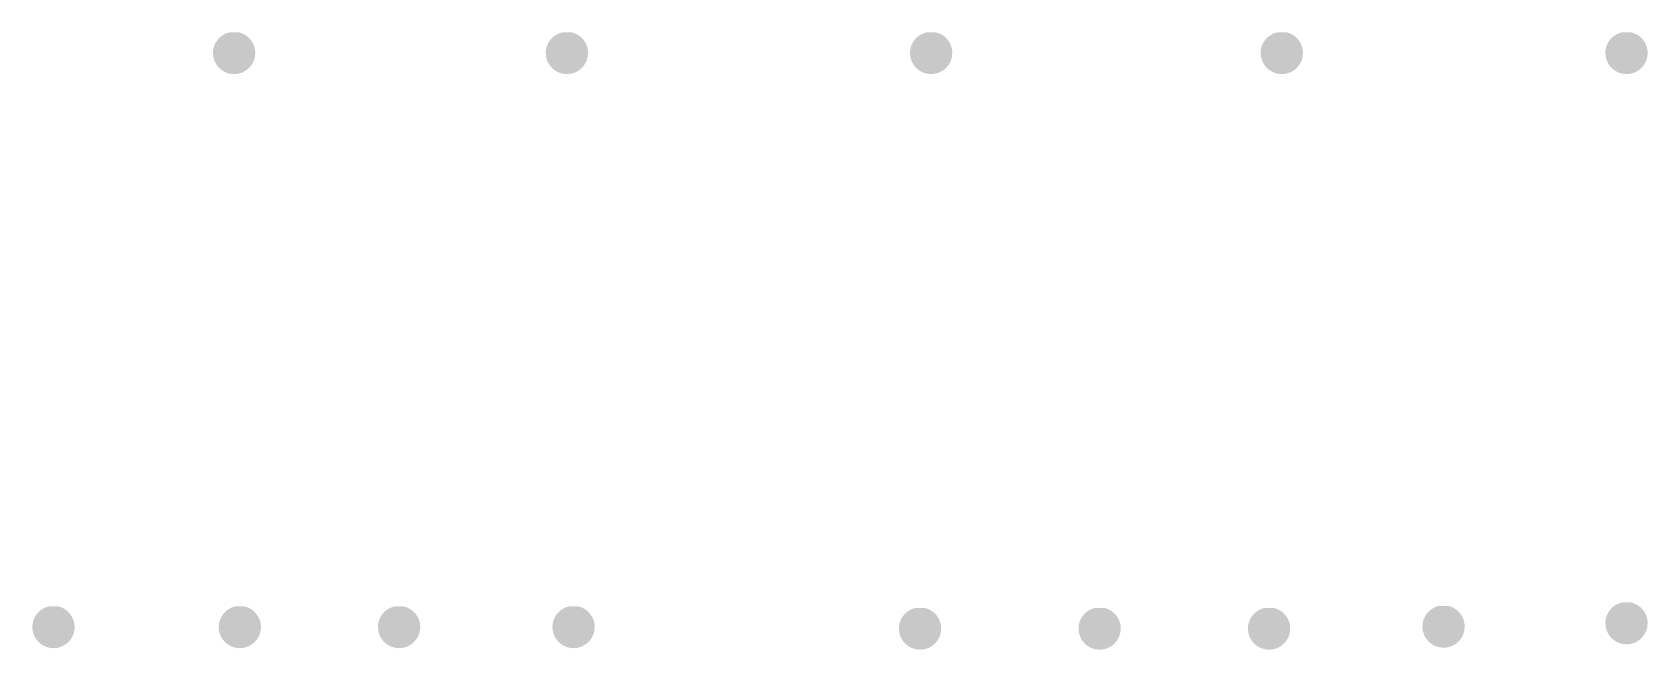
# Model space of a CAD drawing. Header units: inches. Extents: x 334 to 11487, y 261 to 10656.
# Drawn here: x 369.035 to 373.884, y 419.751 to 421.605 of the extents above; entities that cross this region are included whole.
import ezdxf

# ---------------------------------------------------------------- set-up
doc = ezdxf.new("R2010")
doc.units = ezdxf.units.IN
doc.header["$MEASUREMENT"] = 0
doc.layers.add('HATCH', color=7, linetype='Continuous')

msp = doc.modelspace()

# ---------------------------------------------------------------- hatches: boundary and pattern name
at = {"layer": 'HATCH'}
h = msp.add_hatch(dxfattribs=at)
h.set_pattern_fill('AR-CONC', color=256, scale=1e-05)
h.set_pattern_definition([(50, (35.531696133, 0), (7.172601826e-05, -6.275213498e-06), [7.5e-06, -8.25e-05]), (355, (35.53169613, 0), (-1.3875133361e-05, 7.521921337e-05), [6e-06, -6.6e-05]), (100.45144446, (35.53170211, -5.2e-07), (5.7850884673e-05, 6.8943999097e-05), [6.3740192e-06, -7.01142112e-05]), (46.1842, (35.53169613, 2e-05), (0.000106724133067, -1.655192808e-05), [1.125e-05, -0.00012375]), (96.63563549, (35.53170503, 1.862e-05), (9.3466194567e-05, 9.7411860077e-05), [9.5610342e-06, -0.000105171376]), (351.18416399, (35.53169613, 2e-05), (9.3466194505e-05, 9.7411860027e-05), [9e-06, -9.90000001e-05]), (21, (35.531706133, 1.5e-05), (5.9690705212e-05, -4.02618890665e-05), [7.5e-06, -8.25e-05]), (326, (35.53170613, 1.5e-05), (2.4331533192e-05, 7.2515004505e-05), [6e-06, -6.6e-05]), (71.45144474, (35.53171111, 1.1645e-05), (8.4022237673e-05, 3.2253115281e-05), [6.374019e-06, -7.01142112e-05]), (37.5, (35.531696133, 0), (1.2159855317e-06, 3.32893853831e-05), [0, -6.52e-05, 0, -6.7e-05, 0, -6.625e-05]), (7.5, (35.531696133, 0), (2.63069537442e-05, 3.94411711882e-05), [0, -3.82e-05, 0, -6.37e-05, 0, -2.525e-05]), (327.5, (35.531673833, 0), (5.33822436172e-05, -2.2554871734e-06), [0, -2.5e-05, 0, -7.8e-05, 0, -0.0001035]), (317.5, (35.531663833, 0), (5.83186169342e-05, 1.00104982332e-05), [0, -3.25e-05, 0, -5.18e-05, 0, -7.35e-05])])
h.paths.add_polyline_path([(369.7041, 421.54322, 0.3519417), (369.65424, 421.60528), (369.62686, 421.60528, 0.3519417), (369.577, 421.54322, 1)])
h = msp.add_hatch(dxfattribs=at)
h.set_pattern_fill('AR-CONC', color=256, scale=1e-05)
h.set_pattern_definition([(50, (36.530620776, 0), (7.172601826e-05, -6.275213498e-06), [7.5e-06, -8.25e-05]), (355, (36.53062078, 0), (-1.3875133361e-05, 7.521921337e-05), [6e-06, -6.6e-05]), (100.45144446, (36.530626754, -5.2e-07), (5.7850884673e-05, 6.8943999097e-05), [6.3740192e-06, -7.01142112e-05]), (46.1842, (36.53062078, 2e-05), (0.000106724133067, -1.655192808e-05), [1.125e-05, -0.00012375]), (96.63563549, (36.53062967, 1.862e-05), (9.3466194567e-05, 9.7411860077e-05), [9.5610342e-06, -0.000105171376]), (351.18416399, (36.53062078, 2e-05), (9.3466194505e-05, 9.7411860027e-05), [9e-06, -9.90000001e-05]), (21, (36.530630776, 1.5e-05), (5.9690705212e-05, -4.02618890665e-05), [7.5e-06, -8.25e-05]), (326, (36.53063078, 1.5e-05), (2.4331533192e-05, 7.2515004505e-05), [6e-06, -6.6e-05]), (71.45144474, (36.53063575, 1.1645e-05), (8.4022237673e-05, 3.2253115281e-05), [6.374019e-06, -7.01142112e-05]), (37.5, (36.530620776, 0), (1.2159855317e-06, 3.32893853831e-05), [0, -6.52e-05, 0, -6.7e-05, 0, -6.625e-05]), (7.5, (36.530620776, 0), (2.63069537442e-05, 3.94411711882e-05), [0, -3.82e-05, 0, -6.37e-05, 0, -2.525e-05]), (327.5, (36.530598476, 0), (5.33822436172e-05, -2.2554871734e-06), [0, -2.5e-05, 0, -7.8e-05, 0, -0.0001035]), (317.5, (36.530588476, 0), (5.83186169342e-05, 1.00104982332e-05), [0, -3.25e-05, 0, -5.18e-05, 0, -7.35e-05])])
h.paths.add_polyline_path([(370.70302, 421.54322, 0.3519417), (370.65317, 421.60528), (370.62578, 421.60528, 0.3519417), (370.57593, 421.54322, 1)])
h = msp.add_hatch(dxfattribs=at)
h.set_pattern_fill('AR-CONC', color=256, scale=1e-05)
h.set_pattern_definition([(50, (37.62397715, 0), (7.172601826e-05, -6.275213498e-06), [7.5e-06, -8.25e-05]), (355, (37.62397715, 0), (-1.3875133361e-05, 7.521921337e-05), [6e-06, -6.6e-05]), (100.45144446, (37.62398313, -5.2e-07), (5.7850884673e-05, 6.8943999097e-05), [6.3740192e-06, -7.01142112e-05]), (46.1842, (37.62397715, 2e-05), (0.000106724133067, -1.655192808e-05), [1.125e-05, -0.00012375]), (96.63563549, (37.62398604, 1.862e-05), (9.3466194567e-05, 9.7411860077e-05), [9.5610342e-06, -0.000105171376]), (351.18416399, (37.62397715, 2e-05), (9.3466194505e-05, 9.7411860027e-05), [9e-06, -9.90000001e-05]), (21, (37.62398715, 1.5e-05), (5.9690705212e-05, -4.02618890665e-05), [7.5e-06, -8.25e-05]), (326, (37.62398715, 1.5e-05), (2.4331533192e-05, 7.2515004505e-05), [6e-06, -6.6e-05]), (71.45144474, (37.623992125, 1.1645e-05), (8.4022237673e-05, 3.2253115281e-05), [6.374019e-06, -7.01142112e-05]), (37.5, (37.62397715, 0), (1.2159855317e-06, 3.32893853831e-05), [0, -6.52e-05, 0, -6.7e-05, 0, -6.625e-05]), (7.5, (37.62397715, 0), (2.63069537442e-05, 3.94411711882e-05), [0, -3.82e-05, 0, -6.37e-05, 0, -2.525e-05]), (327.5, (37.62395485, 0), (5.33822436172e-05, -2.2554871734e-06), [0, -2.5e-05, 0, -7.8e-05, 0, -0.0001035]), (317.5, (37.62394485, 0), (5.83186169342e-05, 1.00104982332e-05), [0, -3.25e-05, 0, -5.18e-05, 0, -7.35e-05])])
h.paths.add_polyline_path([(371.79638, 421.54322, 0.3519417), (371.74652, 421.60528), (371.71914, 421.60528, 0.3519417), (371.66928, 421.54322, 1)])
h = msp.add_hatch(dxfattribs=at)
h.set_pattern_fill('AR-CONC', color=256, scale=1e-05)
h.set_pattern_definition([(50, (38.676642346, 0), (7.172601826e-05, -6.275213498e-06), [7.5e-06, -8.25e-05]), (355, (38.676642346, 0), (-1.3875133361e-05, 7.521921337e-05), [6e-06, -6.6e-05]), (100.45144446, (38.67664832, -5.2e-07), (5.7850884673e-05, 6.8943999097e-05), [6.3740192e-06, -7.01142112e-05]), (46.1842, (38.67664235, 2e-05), (0.000106724133067, -1.655192808e-05), [1.125e-05, -0.00012375]), (96.63563549, (38.67665124, 1.862e-05), (9.3466194567e-05, 9.7411860077e-05), [9.5610342e-06, -0.000105171376]), (351.18416399, (38.67664235, 2e-05), (9.3466194505e-05, 9.7411860027e-05), [9e-06, -9.90000001e-05]), (21, (38.676652346, 1.5e-05), (5.9690705212e-05, -4.02618890665e-05), [7.5e-06, -8.25e-05]), (326, (38.676652346, 1.5e-05), (2.4331533192e-05, 7.2515004505e-05), [6e-06, -6.6e-05]), (71.45144474, (38.67665732, 1.1645e-05), (8.4022237673e-05, 3.2253115281e-05), [6.374019e-06, -7.01142112e-05]), (37.5, (38.676642346, 0), (1.2159855317e-06, 3.32893853831e-05), [0, -6.52e-05, 0, -6.7e-05, 0, -6.625e-05]), (7.5, (38.676642346, 0), (2.63069537442e-05, 3.94411711882e-05), [0, -3.82e-05, 0, -6.37e-05, 0, -2.525e-05]), (327.5, (38.676620046, 0), (5.33822436172e-05, -2.2554871734e-06), [0, -2.5e-05, 0, -7.8e-05, 0, -0.0001035]), (317.5, (38.676610046, 0), (5.83186169342e-05, 1.00104982332e-05), [0, -3.25e-05, 0, -5.18e-05, 0, -7.35e-05])])
h.paths.add_polyline_path([(372.84904, 421.54322, 0.3519417), (372.79919, 421.60528), (372.7718, 421.60528, 0.3519417), (372.72195, 421.54322, 1)])
h = msp.add_hatch(dxfattribs=at)
h.set_pattern_fill('AR-CONC', color=256, scale=1e-05)
h.set_pattern_definition([(50, (39.71134322, 0), (7.172601826e-05, -6.275213498e-06), [7.5e-06, -8.25e-05]), (355, (39.71134322, 0), (-1.3875133361e-05, 7.521921337e-05), [6e-06, -6.6e-05]), (100.45144446, (39.7113492, -5.2e-07), (5.7850884673e-05, 6.8943999097e-05), [6.3740192e-06, -7.01142112e-05]), (46.1842, (39.71134322, 2e-05), (0.000106724133067, -1.655192808e-05), [1.125e-05, -0.00012375]), (96.63563549, (39.71135212, 1.862e-05), (9.3466194567e-05, 9.7411860077e-05), [9.5610342e-06, -0.000105171376]), (351.18416399, (39.71134322, 2e-05), (9.3466194505e-05, 9.7411860027e-05), [9e-06, -9.90000001e-05]), (21, (39.71135322, 1.5e-05), (5.9690705212e-05, -4.02618890665e-05), [7.5e-06, -8.25e-05]), (326, (39.71135322, 1.5e-05), (2.4331533192e-05, 7.2515004505e-05), [6e-06, -6.6e-05]), (71.45144474, (39.7113582, 1.1645e-05), (8.4022237673e-05, 3.2253115281e-05), [6.374019e-06, -7.01142112e-05]), (37.5, (39.711343223, 0), (1.2159855317e-06, 3.32893853831e-05), [0, -6.52e-05, 0, -6.7e-05, 0, -6.625e-05]), (7.5, (39.711343223, 0), (2.63069537442e-05, 3.94411711882e-05), [0, -3.82e-05, 0, -6.37e-05, 0, -2.525e-05]), (327.5, (39.711320923, 0), (5.33822436172e-05, -2.2554871734e-06), [0, -2.5e-05, 0, -7.8e-05, 0, -0.0001035]), (317.5, (39.711310923, 0), (5.83186169342e-05, 1.00104982332e-05), [0, -3.25e-05, 0, -5.18e-05, 0, -7.35e-05])])
h.paths.add_polyline_path([(373.88374, 421.54322, 0.3519417), (373.83389, 421.60528), (373.8065, 421.60528, 0.3519417), (373.75665, 421.54322, 1)])
h = msp.add_hatch(dxfattribs=at)
h.set_pattern_fill('AR-CONC', color=256, scale=1e-05)
h.set_pattern_definition([(50, (34.98951855, -1.72372487), (7.172601826e-05, -6.275213498e-06), [7.5e-06, -8.25e-05]), (355, (34.98951855, -1.72372487), (-1.3875133361e-05, 7.521921337e-05), [6e-06, -6.6e-05]), (100.45144446, (34.98952453, -1.72372539), (5.7850884673e-05, 6.8943999097e-05), [6.3740192e-06, -7.01142112e-05]), (46.1842, (34.98951855, -1.72370487), (0.000106724133067, -1.655192808e-05), [1.125e-05, -0.00012375]), (96.63563549, (34.98952744, -1.72370625), (9.3466194567e-05, 9.7411860077e-05), [9.5610342e-06, -0.000105171376]), (351.18416399, (34.98951855, -1.72370487), (9.3466194505e-05, 9.7411860027e-05), [9e-06, -9.90000001e-05]), (21, (34.98952855, -1.72370987), (5.9690705212e-05, -4.02618890665e-05), [7.5e-06, -8.25e-05]), (326, (34.98952855, -1.72370987), (2.4331533192e-05, 7.2515004505e-05), [6e-06, -6.6e-05]), (71.45144474, (34.989533525, -1.72371322), (8.4022237673e-05, 3.2253115281e-05), [6.374019e-06, -7.01142112e-05]), (37.5, (34.98951855, -1.723724868), (1.2159855317e-06, 3.32893853831e-05), [0, -6.52e-05, 0, -6.7e-05, 0, -6.625e-05]), (7.5, (34.98951855, -1.723724868), (2.63069537442e-05, 3.94411711882e-05), [0, -3.82e-05, 0, -6.37e-05, 0, -2.525e-05]), (327.5, (34.98949625, -1.723724868), (5.33822436172e-05, -2.2554871734e-06), [0, -2.5e-05, 0, -7.8e-05, 0, -0.0001035]), (317.5, (34.98948625, -1.72372487), (5.83186169342e-05, 1.00104982332e-05), [0, -3.25e-05, 0, -5.18e-05, 0, -7.35e-05])])
h.paths.add_polyline_path([(369.16192, 419.8195, 0.3519417), (369.11207, 419.88155), (369.08468, 419.88155, 0.3519417), (369.03483, 419.8195, 1)])
h = msp.add_hatch(dxfattribs=at)
h.set_pattern_fill('AR-CONC', color=256, scale=1e-05)
h.set_pattern_definition([(50, (35.54890797, -1.72372487), (7.172601826e-05, -6.275213498e-06), [7.5e-06, -8.25e-05]), (355, (35.54890797, -1.72372487), (-1.3875133361e-05, 7.521921337e-05), [6e-06, -6.6e-05]), (100.45144446, (35.548913946, -1.72372539), (5.7850884673e-05, 6.8943999097e-05), [6.3740192e-06, -7.01142112e-05]), (46.1842, (35.54890797, -1.72370487), (0.000106724133067, -1.655192808e-05), [1.125e-05, -0.00012375]), (96.63563549, (35.54891686, -1.72370625), (9.3466194567e-05, 9.7411860077e-05), [9.5610342e-06, -0.000105171376]), (351.18416399, (35.54890797, -1.72370487), (9.3466194505e-05, 9.7411860027e-05), [9e-06, -9.90000001e-05]), (21, (35.54891797, -1.72370987), (5.9690705212e-05, -4.02618890665e-05), [7.5e-06, -8.25e-05]), (326, (35.54891797, -1.72370987), (2.4331533192e-05, 7.2515004505e-05), [6e-06, -6.6e-05]), (71.45144474, (35.54892294, -1.72371322), (8.4022237673e-05, 3.2253115281e-05), [6.374019e-06, -7.01142112e-05]), (37.5, (35.548907969, -1.723724868), (1.2159855317e-06, 3.32893853831e-05), [0, -6.52e-05, 0, -6.7e-05, 0, -6.625e-05]), (7.5, (35.54890797, -1.723724868), (2.63069537442e-05, 3.94411711882e-05), [0, -3.82e-05, 0, -6.37e-05, 0, -2.525e-05]), (327.5, (35.548885669, -1.723724868), (5.33822436172e-05, -2.2554871734e-06), [0, -2.5e-05, 0, -7.8e-05, 0, -0.0001035]), (317.5, (35.54887567, -1.72372487), (5.83186169342e-05, 1.00104982332e-05), [0, -3.25e-05, 0, -5.18e-05, 0, -7.35e-05])])
h.paths.add_polyline_path([(369.72131, 419.8195, 0.3519417), (369.67146, 419.88155), (369.64407, 419.88155, 0.3519417), (369.59422, 419.8195, 1)])
h = msp.add_hatch(dxfattribs=at)
h.set_pattern_fill('AR-CONC', color=256, scale=1e-05)
h.set_pattern_definition([(50, (36.02692455, -1.72372487), (7.172601826e-05, -6.275213498e-06), [7.5e-06, -8.25e-05]), (355, (36.02692455, -1.72372487), (-1.3875133361e-05, 7.521921337e-05), [6e-06, -6.6e-05]), (100.45144446, (36.02693053, -1.72372539), (5.7850884673e-05, 6.8943999097e-05), [6.3740192e-06, -7.01142112e-05]), (46.1842, (36.02692455, -1.72370487), (0.000106724133067, -1.655192808e-05), [1.125e-05, -0.00012375]), (96.63563549, (36.02693345, -1.72370625), (9.3466194567e-05, 9.7411860077e-05), [9.5610342e-06, -0.000105171376]), (351.18416399, (36.02692455, -1.72370487), (9.3466194505e-05, 9.7411860027e-05), [9e-06, -9.90000001e-05]), (21, (36.02693455, -1.72370987), (5.9690705212e-05, -4.02618890665e-05), [7.5e-06, -8.25e-05]), (326, (36.02693455, -1.72370987), (2.4331533192e-05, 7.2515004505e-05), [6e-06, -6.6e-05]), (71.45144474, (36.02693953, -1.72371322), (8.4022237673e-05, 3.2253115281e-05), [6.374019e-06, -7.01142112e-05]), (37.5, (36.026924553, -1.723724868), (1.2159855317e-06, 3.32893853831e-05), [0, -6.52e-05, 0, -6.7e-05, 0, -6.625e-05]), (7.5, (36.026924553, -1.723724868), (2.63069537442e-05, 3.94411711882e-05), [0, -3.82e-05, 0, -6.37e-05, 0, -2.525e-05]), (327.5, (36.026902253, -1.723724868), (5.33822436172e-05, -2.2554871734e-06), [0, -2.5e-05, 0, -7.8e-05, 0, -0.0001035]), (317.5, (36.026892253, -1.72372487), (5.83186169342e-05, 1.00104982332e-05), [0, -3.25e-05, 0, -5.18e-05, 0, -7.35e-05])])
h.paths.add_polyline_path([(370.19933, 419.8195, 0.3519417), (370.14947, 419.88155), (370.12209, 419.88155, 0.3519417), (370.07223, 419.8195, 1)])
h = msp.add_hatch(dxfattribs=at)
h.set_pattern_fill('AR-CONC', color=256, scale=1e-05)
h.set_pattern_definition([(50, (36.550718714, -1.72372487), (7.172601826e-05, -6.275213498e-06), [7.5e-06, -8.25e-05]), (355, (36.550718714, -1.72372487), (-1.3875133361e-05, 7.521921337e-05), [6e-06, -6.6e-05]), (100.45144446, (36.55072469, -1.72372539), (5.7850884673e-05, 6.8943999097e-05), [6.3740192e-06, -7.01142112e-05]), (46.1842, (36.55071871, -1.72370487), (0.000106724133067, -1.655192808e-05), [1.125e-05, -0.00012375]), (96.63563549, (36.55072761, -1.72370625), (9.3466194567e-05, 9.7411860077e-05), [9.5610342e-06, -0.000105171376]), (351.18416399, (36.55071871, -1.72370487), (9.3466194505e-05, 9.7411860027e-05), [9e-06, -9.90000001e-05]), (21, (36.550728714, -1.72370987), (5.9690705212e-05, -4.02618890665e-05), [7.5e-06, -8.25e-05]), (326, (36.550728714, -1.72370987), (2.4331533192e-05, 7.2515004505e-05), [6e-06, -6.6e-05]), (71.45144474, (36.55073369, -1.72371322), (8.4022237673e-05, 3.2253115281e-05), [6.374019e-06, -7.01142112e-05]), (37.5, (36.550718714, -1.723724868), (1.2159855317e-06, 3.32893853831e-05), [0, -6.52e-05, 0, -6.7e-05, 0, -6.625e-05]), (7.5, (36.550718714, -1.723724868), (2.63069537442e-05, 3.94411711882e-05), [0, -3.82e-05, 0, -6.37e-05, 0, -2.525e-05]), (327.5, (36.550696414, -1.723724868), (5.33822436172e-05, -2.2554871734e-06), [0, -2.5e-05, 0, -7.8e-05, 0, -0.0001035]), (317.5, (36.550686414, -1.72372487), (5.83186169342e-05, 1.00104982332e-05), [0, -3.25e-05, 0, -5.18e-05, 0, -7.35e-05])])
h.paths.add_polyline_path([(370.72312, 419.8195, 0.3519417), (370.67327, 419.88155), (370.64588, 419.88155, 0.3519417), (370.59603, 419.8195, 1)])
h = msp.add_hatch(dxfattribs=at)
h.set_pattern_fill('AR-CONC', color=256, scale=1e-05)
h.set_pattern_definition([(50, (37.590744116, -1.7282033), (7.172601826e-05, -6.275213498e-06), [7.5e-06, -8.25e-05]), (355, (37.590744116, -1.7282033), (-1.3875133361e-05, 7.521921337e-05), [6e-06, -6.6e-05]), (100.45144446, (37.59075009, -1.72820382), (5.7850884673e-05, 6.8943999097e-05), [6.3740192e-06, -7.01142112e-05]), (46.1842, (37.59074412, -1.7281833), (0.000106724133067, -1.655192808e-05), [1.125e-05, -0.00012375]), (96.63563549, (37.59075301, -1.72818468), (9.3466194567e-05, 9.7411860077e-05), [9.5610342e-06, -0.000105171376]), (351.18416399, (37.59074412, -1.7281833), (9.3466194505e-05, 9.7411860027e-05), [9e-06, -9.90000001e-05]), (21, (37.590754116, -1.7281883), (5.9690705212e-05, -4.02618890665e-05), [7.5e-06, -8.25e-05]), (326, (37.590754116, -1.7281883), (2.4331533192e-05, 7.2515004505e-05), [6e-06, -6.6e-05]), (71.45144474, (37.59075909, -1.728191655), (8.4022237673e-05, 3.2253115281e-05), [6.374019e-06, -7.01142112e-05]), (37.5, (37.590744116, -1.7282033), (1.2159855317e-06, 3.32893853831e-05), [0, -6.52e-05, 0, -6.7e-05, 0, -6.625e-05]), (7.5, (37.590744116, -1.7282033), (2.63069537442e-05, 3.94411711882e-05), [0, -3.82e-05, 0, -6.37e-05, 0, -2.525e-05]), (327.5, (37.590721816, -1.7282033), (5.33822436172e-05, -2.2554871734e-06), [0, -2.5e-05, 0, -7.8e-05, 0, -0.0001035]), (317.5, (37.590711816, -1.7282033), (5.83186169342e-05, 1.00104982332e-05), [0, -3.25e-05, 0, -5.18e-05, 0, -7.35e-05])])
h.paths.add_polyline_path([(371.76315, 419.81502, 0.3519417), (371.71329, 419.87707), (371.68591, 419.87707, 0.3519417), (371.63605, 419.81502, 1)])
h = msp.add_hatch(dxfattribs=at)
h.set_pattern_fill('AR-CONC', color=256, scale=1e-05)
h.set_pattern_definition([(50, (38.12979747, -1.7282033), (7.172601826e-05, -6.275213498e-06), [7.5e-06, -8.25e-05]), (355, (38.12979747, -1.7282033), (-1.3875133361e-05, 7.521921337e-05), [6e-06, -6.6e-05]), (100.45144446, (38.12980345, -1.72820382), (5.7850884673e-05, 6.8943999097e-05), [6.3740192e-06, -7.01142112e-05]), (46.1842, (38.12979747, -1.7281833), (0.000106724133067, -1.655192808e-05), [1.125e-05, -0.00012375]), (96.63563549, (38.12980636, -1.72818468), (9.3466194567e-05, 9.7411860077e-05), [9.5610342e-06, -0.000105171376]), (351.18416399, (38.12979747, -1.7281833), (9.3466194505e-05, 9.7411860027e-05), [9e-06, -9.90000001e-05]), (21, (38.12980747, -1.7281883), (5.9690705212e-05, -4.02618890665e-05), [7.5e-06, -8.25e-05]), (326, (38.12980747, -1.7281883), (2.4331533192e-05, 7.2515004505e-05), [6e-06, -6.6e-05]), (71.45144474, (38.129812444, -1.728191655), (8.4022237673e-05, 3.2253115281e-05), [6.374019e-06, -7.01142112e-05]), (37.5, (38.12979747, -1.7282033), (1.2159855317e-06, 3.32893853831e-05), [0, -6.52e-05, 0, -6.7e-05, 0, -6.625e-05]), (7.5, (38.12979747, -1.7282033), (2.63069537442e-05, 3.94411711882e-05), [0, -3.82e-05, 0, -6.37e-05, 0, -2.525e-05]), (327.5, (38.12977517, -1.7282033), (5.33822436172e-05, -2.2554871734e-06), [0, -2.5e-05, 0, -7.8e-05, 0, -0.0001035]), (317.5, (38.12976517, -1.7282033), (5.83186169342e-05, 1.00104982332e-05), [0, -3.25e-05, 0, -5.18e-05, 0, -7.35e-05])])
h.paths.add_polyline_path([(372.3022, 419.81502, 0.3519417), (372.25234, 419.87707), (372.22496, 419.87707, 0.3519417), (372.1751, 419.81502, 1)])
h = msp.add_hatch(dxfattribs=at)
h.set_pattern_fill('AR-CONC', color=256, scale=1e-05)
h.set_pattern_definition([(50, (38.63833244, -1.7282033), (7.172601826e-05, -6.275213498e-06), [7.5e-06, -8.25e-05]), (355, (38.63833244, -1.7282033), (-1.3875133361e-05, 7.521921337e-05), [6e-06, -6.6e-05]), (100.45144446, (38.638338415, -1.72820382), (5.7850884673e-05, 6.8943999097e-05), [6.3740192e-06, -7.01142112e-05]), (46.1842, (38.63833244, -1.7281833), (0.000106724133067, -1.655192808e-05), [1.125e-05, -0.00012375]), (96.63563549, (38.63834133, -1.72818468), (9.3466194567e-05, 9.7411860077e-05), [9.5610342e-06, -0.000105171376]), (351.18416399, (38.63833244, -1.7281833), (9.3466194505e-05, 9.7411860027e-05), [9e-06, -9.90000001e-05]), (21, (38.63834244, -1.7281883), (5.9690705212e-05, -4.02618890665e-05), [7.5e-06, -8.25e-05]), (326, (38.63834244, -1.7281883), (2.4331533192e-05, 7.2515004505e-05), [6e-06, -6.6e-05]), (71.45144474, (38.63834741, -1.728191655), (8.4022237673e-05, 3.2253115281e-05), [6.374019e-06, -7.01142112e-05]), (37.5, (38.638332438, -1.7282033), (1.2159855317e-06, 3.32893853831e-05), [0, -6.52e-05, 0, -6.7e-05, 0, -6.625e-05]), (7.5, (38.63833244, -1.7282033), (2.63069537442e-05, 3.94411711882e-05), [0, -3.82e-05, 0, -6.37e-05, 0, -2.525e-05]), (327.5, (38.638310138, -1.7282033), (5.33822436172e-05, -2.2554871734e-06), [0, -2.5e-05, 0, -7.8e-05, 0, -0.0001035]), (317.5, (38.63830014, -1.7282033), (5.83186169342e-05, 1.00104982332e-05), [0, -3.25e-05, 0, -5.18e-05, 0, -7.35e-05])])
h.paths.add_polyline_path([(372.81073, 419.81502, 0.3519417), (372.76088, 419.87707), (372.73349, 419.87707, 0.3519417), (372.68364, 419.81502, 1)])
h = msp.add_hatch(dxfattribs=at)
h.set_pattern_fill('AR-CONC', color=256, scale=1e-05)
h.set_pattern_definition([(50, (39.1621266, -1.72221407), (7.172601826e-05, -6.275213498e-06), [7.5e-06, -8.25e-05]), (355, (39.1621266, -1.72221407), (-1.3875133361e-05, 7.521921337e-05), [6e-06, -6.6e-05]), (100.45144446, (39.16213258, -1.722214595), (5.7850884673e-05, 6.8943999097e-05), [6.3740192e-06, -7.01142112e-05]), (46.1842, (39.1621266, -1.72219407), (0.000106724133067, -1.655192808e-05), [1.125e-05, -0.00012375]), (96.63563549, (39.16213549, -1.72219545), (9.3466194567e-05, 9.7411860077e-05), [9.5610342e-06, -0.000105171376]), (351.18416399, (39.1621266, -1.72219407), (9.3466194505e-05, 9.7411860027e-05), [9e-06, -9.90000001e-05]), (21, (39.1621366, -1.72219907), (5.9690705212e-05, -4.02618890665e-05), [7.5e-06, -8.25e-05]), (326, (39.1621366, -1.72219907), (2.4331533192e-05, 7.2515004505e-05), [6e-06, -6.6e-05]), (71.45144474, (39.162141574, -1.72220243), (8.4022237673e-05, 3.2253115281e-05), [6.374019e-06, -7.01142112e-05]), (37.5, (39.1621266, -1.722214072), (1.2159855317e-06, 3.32893853831e-05), [0, -6.52e-05, 0, -6.7e-05, 0, -6.625e-05]), (7.5, (39.1621266, -1.722214072), (2.63069537442e-05, 3.94411711882e-05), [0, -3.82e-05, 0, -6.37e-05, 0, -2.525e-05]), (327.5, (39.1621043, -1.722214072), (5.33822436172e-05, -2.2554871734e-06), [0, -2.5e-05, 0, -7.8e-05, 0, -0.0001035]), (317.5, (39.1620943, -1.72221407), (5.83186169342e-05, 1.00104982332e-05), [0, -3.25e-05, 0, -5.18e-05, 0, -7.35e-05])])
h.paths.add_polyline_path([(373.33453, 419.82101, 0.3519417), (373.28467, 419.88306), (373.25729, 419.88306, 0.3519417), (373.20743, 419.82101, 1)])
h = msp.add_hatch(dxfattribs=at)
h.set_pattern_fill('AR-CONC', color=256, scale=1e-05)
h.set_pattern_definition([(50, (39.71134322, -1.71205217), (7.172601826e-05, -6.275213498e-06), [7.5e-06, -8.25e-05]), (355, (39.71134322, -1.71205217), (-1.3875133361e-05, 7.521921337e-05), [6e-06, -6.6e-05]), (100.45144446, (39.7113492, -1.71205269), (5.7850884673e-05, 6.8943999097e-05), [6.3740192e-06, -7.01142112e-05]), (46.1842, (39.71134322, -1.71203217), (0.000106724133067, -1.655192808e-05), [1.125e-05, -0.00012375]), (96.63563549, (39.71135212, -1.71203355), (9.3466194567e-05, 9.7411860077e-05), [9.5610342e-06, -0.000105171376]), (351.18416399, (39.71134322, -1.71203217), (9.3466194505e-05, 9.7411860027e-05), [9e-06, -9.90000001e-05]), (21, (39.71135322, -1.71203717), (5.9690705212e-05, -4.02618890665e-05), [7.5e-06, -8.25e-05]), (326, (39.71135322, -1.71203717), (2.4331533192e-05, 7.2515004505e-05), [6e-06, -6.6e-05]), (71.45144474, (39.7113582, -1.712040524), (8.4022237673e-05, 3.2253115281e-05), [6.374019e-06, -7.01142112e-05]), (37.5, (39.711343223, -1.71205217), (1.2159855317e-06, 3.32893853831e-05), [0, -6.52e-05, 0, -6.7e-05, 0, -6.625e-05]), (7.5, (39.711343223, -1.71205217), (2.63069537442e-05, 3.94411711882e-05), [0, -3.82e-05, 0, -6.37e-05, 0, -2.525e-05]), (327.5, (39.711320923, -1.71205217), (5.33822436172e-05, -2.2554871734e-06), [0, -2.5e-05, 0, -7.8e-05, 0, -0.0001035]), (317.5, (39.711310923, -1.71205217), (5.83186169342e-05, 1.00104982332e-05), [0, -3.25e-05, 0, -5.18e-05, 0, -7.35e-05])])
h.paths.add_polyline_path([(373.88374, 419.83117, 0.3519417), (373.83389, 419.89322), (373.8065, 419.89322, 0.3519417), (373.75665, 419.83117, 1)])

doc.saveas('drawing.dxf')
